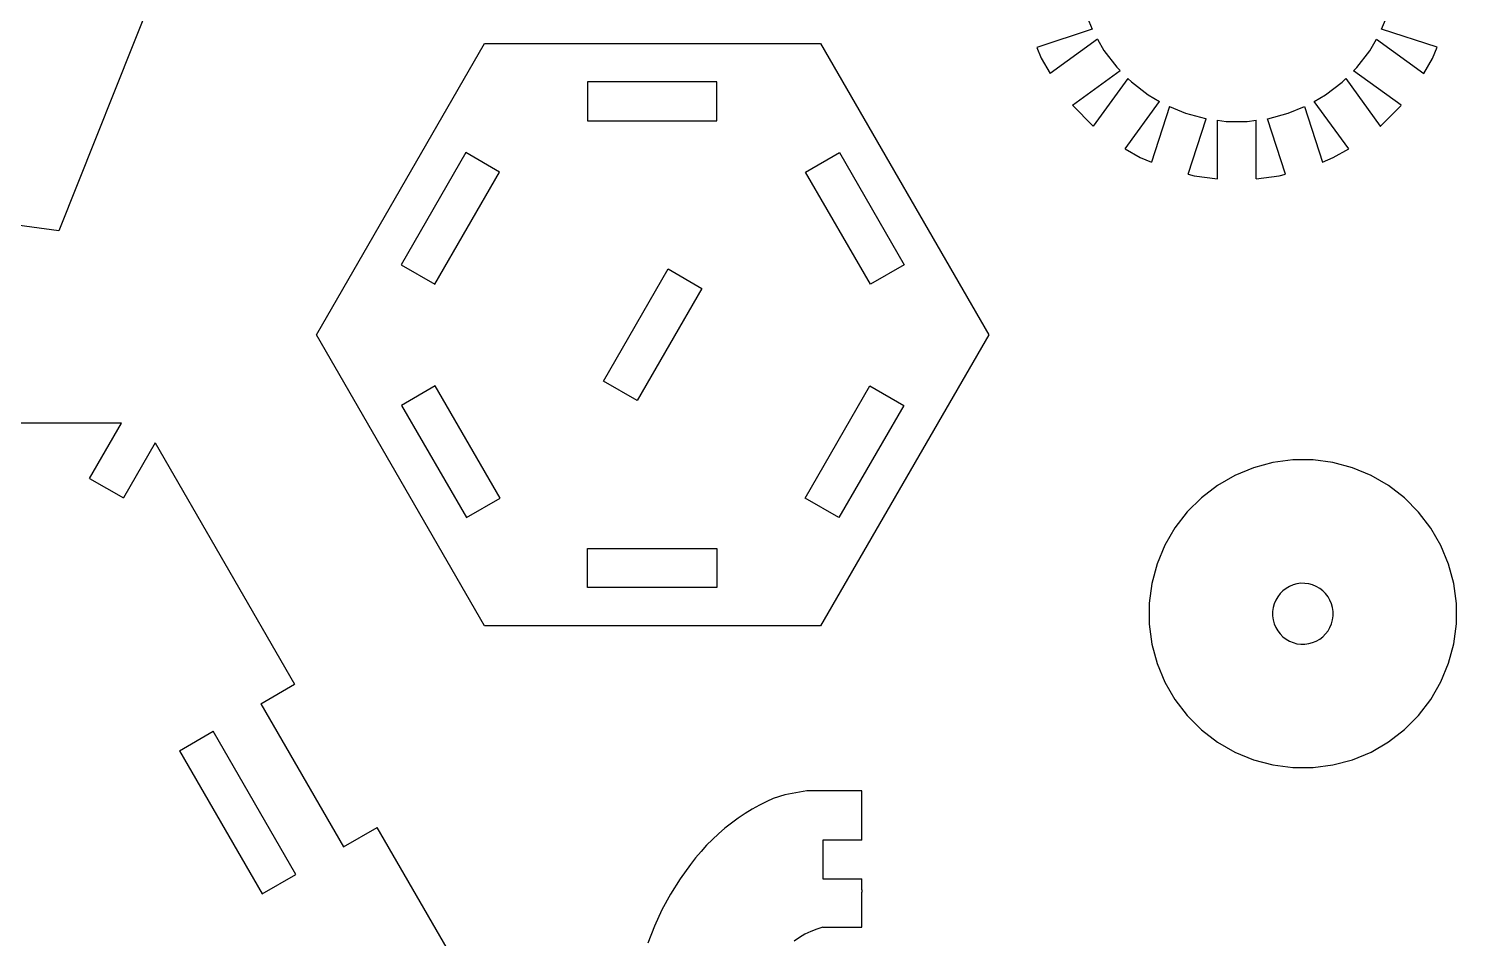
# Model space of a CAD drawing. Extents: x -3998 to 3998, y -3549 to 3549.
# Drawn here: x 3443 to 3993, y 90 to 440 of the extents above; entities that cross this region are included whole.
import ezdxf

# ---------------------------------------------------------------- set-up
doc = ezdxf.new("R2010")
doc.units = 0
doc.header["$MEASUREMENT"] = 0
doc.layers.get('0').update_dxf_attribs({"linetype": 'CONTINUOUS'})

msp = doc.modelspace()

# ---------------------------------------------------------------- linework, layer by layer
for p, q in [((3500.74, 478.38), (3454.7, 362.47)), ((3850.23, 446.36), (3852.8, 440.14)), ((3964.3, 440.18), (3966.82, 446.26)), ((3852.8, 440.14), (3831.42, 433.19)), ((3985.68, 433.23), (3964.3, 440.18)), ((3553.98, 322.51), (3618.71, 434.63)), ((3618.71, 434.63), (3748.18, 434.63)), ((3748.18, 434.63), (3812.91, 322.51)), ((3854.79, 436.35), (3836.55, 423.1)), ((3854.79, 436.35), (3857.32, 431.94)), ((3959.7, 431.85), (3962.32, 436.39)), ((3962.32, 436.39), (3980.55, 423.14)), ((3831.42, 433.19), (3833.15, 429)), ((3857.32, 431.94), (3862.22, 425.55)), ((3954.79, 425.47), (3959.7, 431.85)), ((3983.87, 428.87), (3985.68, 433.23)), ((3833.15, 429), (3836.55, 423.1)), ((3845.19, 410.94), (3863.52, 424.25)), ((3862.22, 425.55), (3863.52, 424.25)), ((3953.52, 424.19), (3954.79, 425.47)), ((3971.85, 410.87), (3953.52, 424.19)), ((3980.55, 423.14), (3983.87, 428.87)), ((3708.23, 419.88), (3658.33, 419.88)), ((3658.33, 419.88), (3658.33, 404.88)), ((3708.23, 404.88), (3708.23, 419.88)), ((3866.55, 421.22), (3853.21, 402.87)), ((3866.55, 421.22), (3867.91, 419.85)), ((3867.91, 419.85), (3874.3, 414.94)), ((3942.7, 414.88), (3949.09, 419.78)), ((3949.09, 419.78), (3950.47, 421.16)), ((3950.47, 421.16), (3963.79, 402.81)), ((3874.3, 414.94), (3878.73, 412.38)), ((3938.37, 412.39), (3942.7, 414.88)), ((3845.19, 410.94), (3845.32, 410.76)), ((3845.32, 410.76), (3853.08, 402.97)), ((3865.48, 394.15), (3878.73, 412.38)), ((3882.53, 410.38), (3875.58, 389)), ((3882.53, 410.38), (3888.7, 407.82)), ((3888.7, 407.82), (3896.48, 405.73)), ((3920.5, 405.71), (3928.28, 407.78)), ((3928.28, 407.78), (3934.57, 410.39)), ((3934.57, 410.39), (3941.51, 389)), ((3951.62, 394.15), (3938.37, 412.39)), ((3963.89, 402.88), (3971.67, 410.64)), ((3971.67, 410.64), (3971.85, 410.87)), ((3658.33, 404.88), (3708.23, 404.88)), ((3853.08, 402.97), (3853.21, 402.87)), ((3889.75, 384.33), (3896.65, 405.7)), ((3896.48, 405.73), (3896.65, 405.7)), ((3901.01, 405.13), (3904.46, 404.68)), ((3901.01, 382.52), (3901.01, 405.13)), ((3904.46, 404.68), (3912.52, 404.66)), ((3912.52, 404.66), (3916.01, 405.12)), ((3916.01, 382.51), (3916.01, 405.12)), ((3920.32, 405.69), (3920.5, 405.71)), ((3927.26, 384.32), (3920.32, 405.69)), ((3963.79, 402.81), (3963.89, 402.88)), ((3611.51, 392.66), (3586.56, 349.45)), ((3624.5, 385.16), (3611.51, 392.66)), ((3742.39, 385.16), (3755.38, 392.66)), ((3755.38, 392.66), (3780.32, 349.45)), ((3865.48, 394.15), (3871.31, 390.77)), ((3871.31, 390.77), (3875.58, 389)), ((3941.51, 389), (3945.64, 390.71)), ((3945.64, 390.71), (3951.62, 394.15)), ((3599.56, 341.95), (3624.5, 385.16)), ((3767.33, 341.95), (3742.39, 385.16)), ((3889.75, 384.33), (3892.08, 383.7)), ((3892.08, 383.7), (3901.01, 382.52)), ((3916.01, 382.51), (3924.86, 383.68)), ((3924.86, 383.68), (3927.26, 384.32)), ((3454.7, 362.47), (3329.23, 379.37)), ((3586.56, 349.45), (3599.56, 341.95)), ((3664.48, 304.65), (3689.42, 347.86)), ((3689.42, 347.86), (3702.41, 340.36)), ((3780.32, 349.45), (3767.33, 341.95)), ((3702.41, 340.36), (3677.47, 297.15)), ((3618.71, 210.39), (3553.98, 322.51)), ((3812.91, 322.51), (3748.18, 210.39)), ((3599.72, 302.79), (3586.73, 295.29)), ((3624.67, 259.58), (3599.72, 302.79)), ((3677.47, 297.15), (3664.48, 304.65)), ((3742.22, 259.58), (3767.17, 302.79)), ((3767.17, 302.79), (3780.16, 295.29)), ((3586.73, 295.29), (3611.68, 252.08)), ((3780.16, 295.29), (3755.21, 252.08)), ((3478.82, 288.4), (3371.4, 288.4)), ((3466.55, 267.15), (3478.82, 288.4)), ((3491.81, 280.9), (3479.54, 259.65)), ((3491.81, 280.9), (3545.51, 187.87)), ((3914.93, 271.28), (3907.76, 268.31)), ((3922.42, 273.27), (3914.93, 271.28)), ((3930.11, 274.28), (3922.42, 273.27)), ((3937.87, 274.27), (3930.11, 274.28)), ((3945.56, 273.26), (3937.87, 274.27)), ((3953.05, 271.24), (3945.56, 273.26)), ((3960.22, 268.27), (3953.05, 271.24)), ((3466.55, 267.15), (3479.54, 259.65)), ((3901.04, 264.44), (3894.88, 259.72)), ((3907.76, 268.31), (3901.04, 264.44)), ((3966.93, 264.38), (3960.22, 268.27)), ((3973.08, 259.65), (3966.93, 264.38)), ((3611.68, 252.08), (3624.67, 259.58)), ((3755.21, 252.08), (3742.22, 259.58)), ((3894.88, 259.72), (3889.39, 254.24)), ((3978.56, 254.16), (3973.08, 259.65)), ((3889.39, 254.24), (3884.66, 248.09)), ((3983.28, 248.01), (3978.56, 254.16)), ((3884.66, 248.09), (3880.77, 241.38)), ((3987.15, 241.28), (3983.28, 248.01)), ((3658.33, 240.14), (3708.23, 240.14)), ((3658.33, 225.14), (3658.33, 240.14)), ((3708.23, 240.14), (3708.23, 225.14)), ((3880.77, 241.38), (3877.81, 234.21)), ((3990.12, 234.11), (3987.15, 241.28)), ((3877.81, 234.21), (3875.79, 226.72)), ((3992.11, 226.62), (3990.12, 234.11)), ((3875.79, 226.72), (3874.77, 219.03)), ((3928.79, 225.56), (3927.47, 224.8)), ((3930.2, 226.15), (3928.79, 225.56)), ((3931.68, 226.54), (3930.2, 226.15)), ((3933.19, 226.74), (3931.68, 226.54)), ((3934.71, 226.73), (3933.19, 226.74)), ((3936.23, 226.54), (3934.71, 226.73)), ((3937.7, 226.14), (3936.23, 226.54)), ((3939.11, 225.55), (3937.7, 226.14)), ((3940.43, 224.79), (3939.11, 225.55)), ((3993.12, 218.93), (3992.11, 226.62)), ((3708.23, 225.14), (3658.33, 225.14)), ((3923.49, 220.27), (3922.9, 218.86)), ((3924.25, 221.59), (3923.49, 220.27)), ((3925.18, 222.8), (3924.25, 221.59)), ((3926.26, 223.87), (3925.18, 222.8)), ((3927.47, 224.8), (3926.26, 223.87)), ((3941.64, 223.86), (3940.43, 224.79)), ((3942.71, 222.78), (3941.64, 223.86)), ((3943.64, 221.57), (3942.71, 222.78)), ((3944.4, 220.25), (3943.64, 221.57)), ((3944.99, 218.84), (3944.4, 220.25)), ((3874.77, 219.03), (3874.77, 214.68)), ((3874.77, 214.68), (3874.77, 211)), ((3922.51, 217.39), (3922.31, 215.88)), ((3922.31, 215.88), (3922.31, 214.68)), ((3922.31, 214.68), (3922.31, 214.16)), ((3922.9, 218.86), (3922.51, 217.39)), ((3945.38, 217.37), (3944.99, 218.84)), ((3945.58, 215.85), (3945.38, 217.37)), ((3945.58, 215.02), (3945.58, 215.85)), ((3945.58, 214.18), (3945.58, 215.02)), ((3993.12, 215.02), (3993.12, 218.93)), ((3993.12, 211.1), (3993.12, 215.02)), ((3748.18, 210.39), (3618.71, 210.39)), ((3874.77, 211), (3875.79, 203.31)), ((3922.31, 214.16), (3922.51, 212.65)), ((3922.51, 212.65), (3922.9, 211.17)), ((3922.9, 211.17), (3923.49, 209.76)), ((3923.49, 209.76), (3924.25, 208.45)), ((3943.64, 208.46), (3944.4, 209.78)), ((3944.4, 209.78), (3944.99, 211.19)), ((3944.99, 211.19), (3945.38, 212.67)), ((3945.38, 212.67), (3945.58, 214.18)), ((3992.11, 203.41), (3993.12, 211.1)), ((3924.25, 208.45), (3925.18, 207.24)), ((3925.18, 207.24), (3926.26, 206.16)), ((3926.26, 206.16), (3927.47, 205.23)), ((3927.47, 205.23), (3928.79, 204.47)), ((3928.79, 204.47), (3930.2, 203.89)), ((3930.2, 203.89), (3931.68, 203.49)), ((3936.23, 203.5), (3937.7, 203.89)), ((3937.7, 203.89), (3939.11, 204.48)), ((3939.11, 204.48), (3940.43, 205.24)), ((3940.43, 205.24), (3941.64, 206.17)), ((3941.64, 206.17), (3942.71, 207.25)), ((3942.71, 207.25), (3943.64, 208.46)), ((3875.79, 203.31), (3877.81, 195.82)), ((3931.68, 203.49), (3933.19, 203.3)), ((3933.19, 203.3), (3934.71, 203.3)), ((3934.71, 203.3), (3936.23, 203.5)), ((3990.12, 195.92), (3992.11, 203.41)), ((3877.81, 195.82), (3880.77, 188.65)), ((3987.15, 188.75), (3990.12, 195.92)), ((3532.52, 180.37), (3545.51, 187.87)), ((3880.77, 188.65), (3884.66, 181.94)), ((3983.28, 182.03), (3987.15, 188.75)), ((3884.66, 181.94), (3889.39, 175.79)), ((3978.56, 175.87), (3983.28, 182.03)), ((3532.52, 180.37), (3564.38, 125.2)), ((3889.39, 175.79), (3894.88, 170.31)), ((3973.08, 170.38), (3978.56, 175.87)), ((3501.15, 162.26), (3514.14, 169.76)), ((3546, 114.58), (3514.14, 169.76)), ((3894.88, 170.31), (3901.04, 165.59)), ((3901.04, 165.59), (3907.76, 161.73)), ((3960.22, 161.76), (3966.93, 165.66)), ((3966.93, 165.66), (3973.08, 170.38)), ((3501.15, 162.26), (3533.01, 107.08)), ((3907.76, 161.73), (3914.93, 158.76)), ((3953.05, 158.8), (3960.22, 161.76)), ((3914.93, 158.76), (3922.42, 156.76)), ((3922.42, 156.76), (3930.11, 155.75)), ((3930.11, 155.75), (3937.87, 155.76)), ((3937.87, 155.76), (3945.56, 156.78)), ((3945.56, 156.78), (3953.05, 158.8)), ((3729.87, 143.85), (3727.47, 142.7)), ((3734.34, 145.32), (3729.87, 143.85)), ((3742.9, 146.81), (3734.34, 145.32)), ((3764.02, 146.81), (3742.9, 146.81)), ((3764.02, 127.85), (3764.02, 146.81)), ((3719.06, 138.04), (3716.39, 136.26)), ((3721.8, 139.7), (3719.06, 138.04)), ((3724.6, 141.26), (3721.8, 139.7)), ((3727.47, 142.7), (3724.6, 141.26)), ((3564.38, 125.2), (3577.37, 132.7)), ((3631.07, 39.67), (3577.37, 132.7)), ((3711.28, 132.38), (3708.85, 130.29)), ((3713.8, 134.37), (3711.28, 132.38)), ((3716.39, 136.26), (3713.8, 134.37)), ((3706.5, 128.11), (3704.25, 125.83)), ((3708.85, 130.29), (3706.5, 128.11)), ((3749.02, 127.85), (3749.02, 112.85)), ((3764.02, 127.85), (3749.02, 127.85)), ((3702.09, 123.46), (3700.02, 121)), ((3704.25, 125.83), (3702.09, 123.46)), ((3698.06, 118.47), (3694.03, 112.84)), ((3700.02, 121), (3698.06, 118.47)), ((3533.01, 107.08), (3546, 114.58)), ((3694.03, 112.84), (3690.35, 106.98)), ((3749.02, 112.85), (3764.02, 112.85)), ((3764.02, 108.64), (3764.02, 112.85)), ((3690.35, 106.98), (3687.05, 100.9)), ((3764.02, 108.64), (3764.02, 107.8)), ((3764.02, 94.27), (3764.02, 107.8)), ((3687.05, 100.9), (3684.14, 94.62)), ((3684.14, 94.62), (3681.62, 88.18)), ((3746.66, 93.53), (3744.36, 92.62)), ((3749.02, 94.27), (3746.66, 93.53)), ((3749.02, 94.27), (3764.02, 94.27)), ((3739.99, 90.32), (3737.94, 88.94)), ((3742.14, 91.55), (3739.99, 90.32)), ((3744.36, 92.62), (3742.14, 91.55))]:
    msp.add_line(p, q)

doc.saveas('drawing.dxf')
